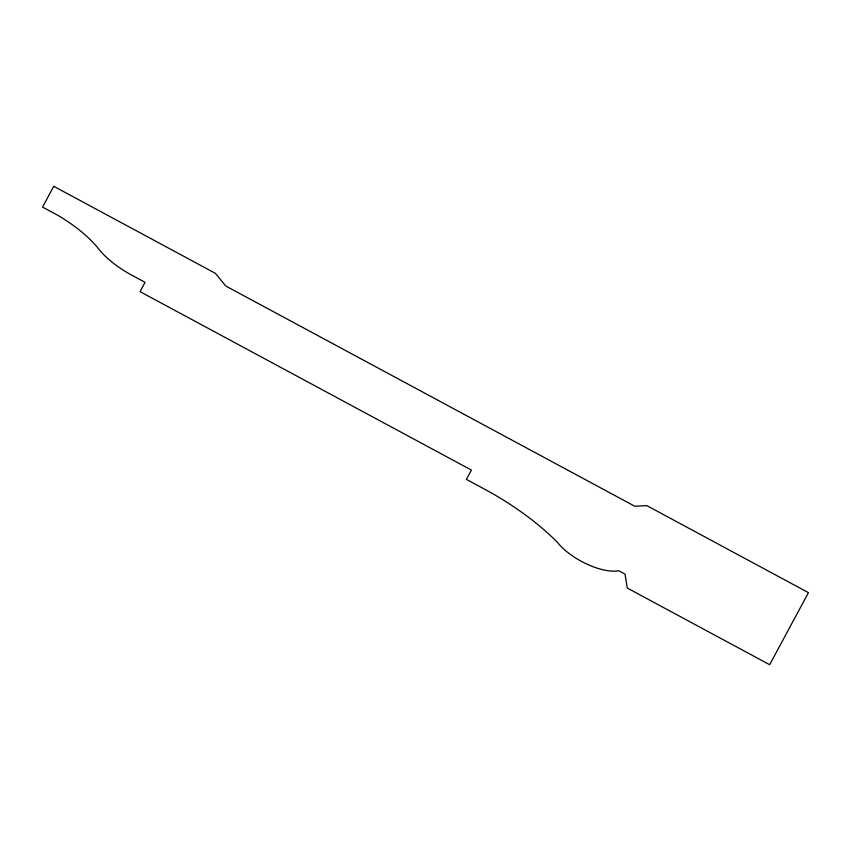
<?xml version="1.0" encoding="UTF-8"?>
<svg xmlns="http://www.w3.org/2000/svg" width="851" height="851" viewBox="0 0 851 851"><rect width="100%" height="100%" fill="white"/><g stroke="black" fill="none" stroke-linecap="round" stroke-linejoin="round"><path stroke-width="1.28" d="M53.741 186.295L42.55 207.08L57.666 215.218A83.409 34.327 28.3 0 1 97.354 247.258A58.272 23.977 28.3 0 0 134.979 276.883L145.053 282.309L140.043 291.627L471.411 470.06L466.401 479.379L486.559 490.24A150.51 61.932 28.3 0 1 557.554 542.491A41.603 17.116 28.3 0 0 618.72 570.755L625.017 574.138L627.283 588.052L769.655 664.705L808.45 592.658L646.728 505.579L634.857 506.281L225.77 286.01L215.463 273.373L53.741 186.295"/></g></svg>
